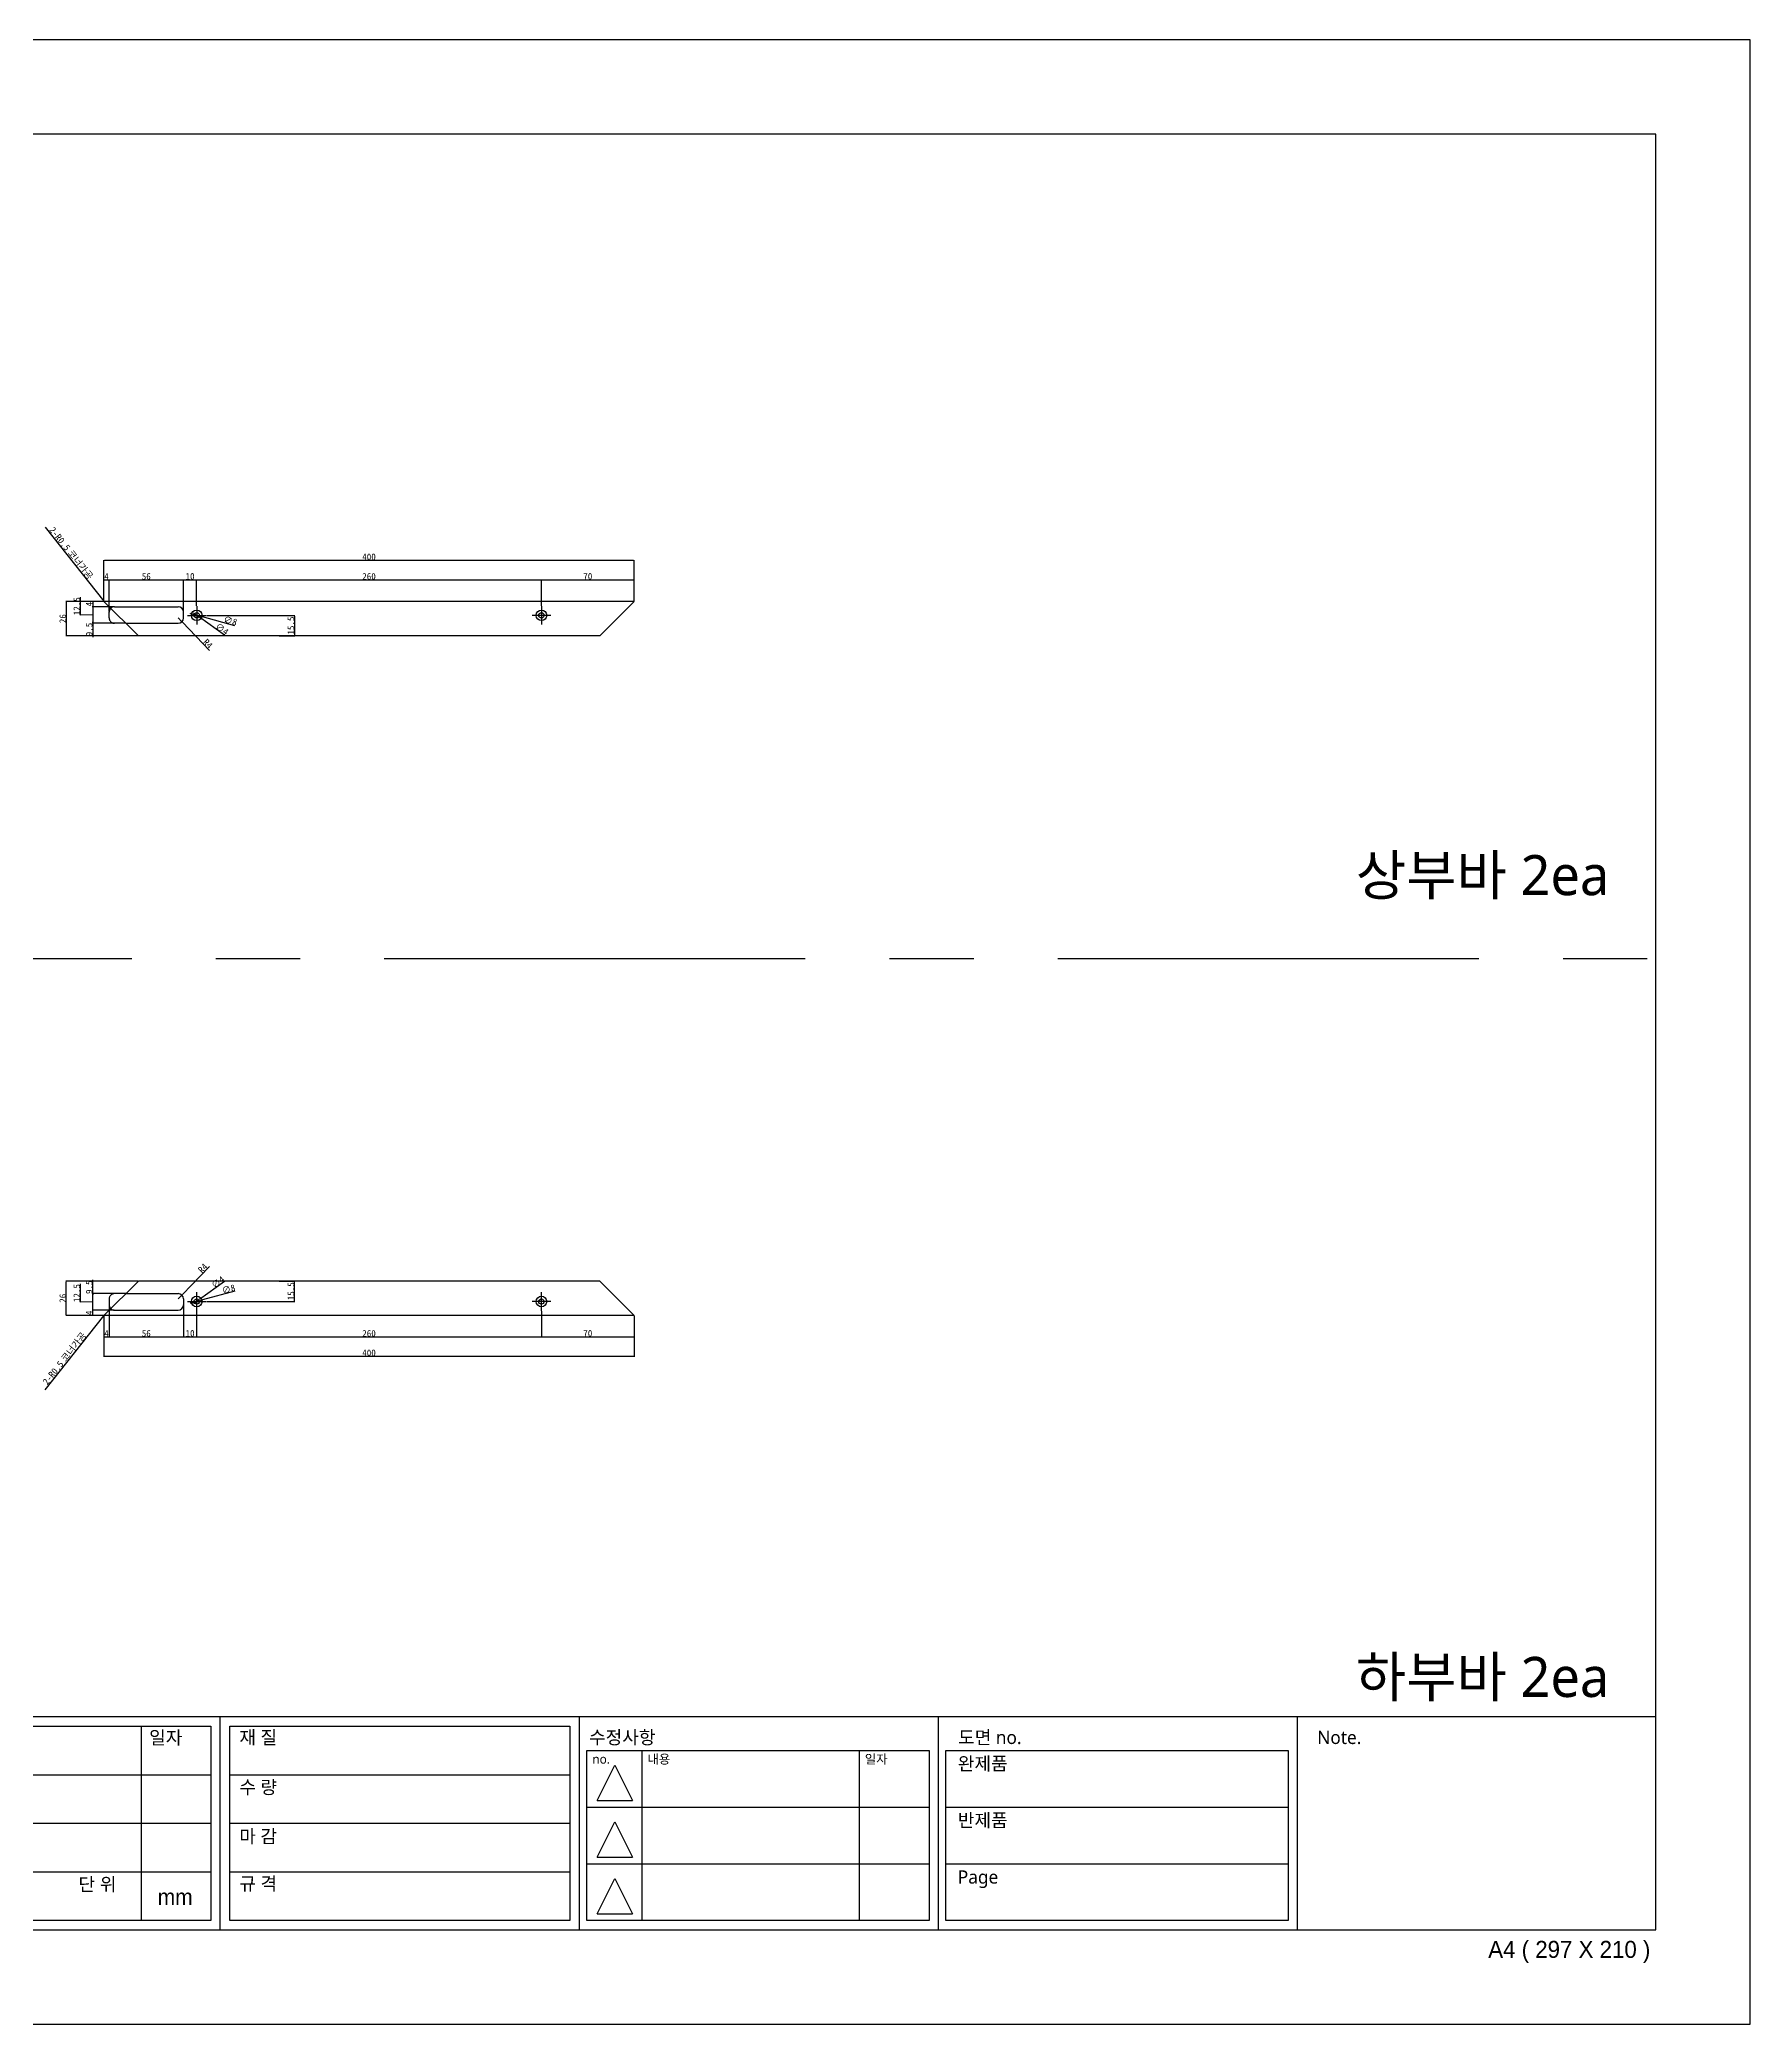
# Model space of a CAD drawing. Header units: millimetres. Extents: x -44117 to 256353, y -2095463 to 65325.
# Drawn here: x -15692 to -14402, y 52396 to 53893 of the extents above; entities that cross this region are included whole.
import ezdxf

# ---------------------------------------------------------------- set-up
doc = ezdxf.new("R2010")
doc.units = ezdxf.units.MM
doc.header["$LTSCALE"] = 10
doc.linetypes.add('CENTER', pattern=[50.8, 31.75, -6.35, 6.35, -6.35])
doc.linetypes.add('HIDDEN', pattern=[9.525, 6.35, -3.175])
doc.layers.add('cen', color=1, linetype='CENTER')
doc.layers.add('hid', color=8, linetype='HIDDEN')
doc.styles.add('고딕', font='')
doc.styles.get('고딕').set_extended_font_data('HYgtrE')
doc.dimstyles.new('hi01 a4 - 1scale', dxfattribs={"dimtxt": 5, "dimasz": 0.5, "dimexe": 0.3, "dimexo": 0.3, "dimgap": 0.2, "dimtad": 1, "dimdec": 1, "dimdsep": 46, "dimtxsty": 'Standard', "dimcen": 1, "dimclrd": 251, "dimclre": 251, "dimclrt": 3, "dimadec": 1, "dimazin": 2, "dimtfac": 1, "dimtdec": 1, "dimtix": 1, "dimtmove": 1, "dimatfit": 3, "dimfxl": 0, "dimarcsym": 0})

# ---------------------------------------------------------------- blocks, each defined once
blk = doc.blocks.new('*D954')
at = {"color": 251, "lineweight": -2, "transparency": 16777216}
for p, q in [((-15643.7, 53469.9), (-15643.7, 53486.1)), ((-15643.2, 53485.8), (-15640.2, 53485.8)), ((-15639.7, 53461.9), (-15639.7, 53486.1))]:
    blk.add_line(p, q, dxfattribs=at)
at = {"color": 251, "transparency": 16777216}
for points in [[(-15643.2, 53485.9), (-15643.2, 53485.7), (-15643.7, 53485.8)], [(-15640.2, 53485.9), (-15640.2, 53485.7), (-15639.7, 53485.8)]]:
    blk.add_solid(points, dxfattribs=at)
at = {"layer": 'Defpoints', "color": 0, "transparency": 16777216}
for p in [(-15639.7, 53485.8), (-15643.7, 53469.6), (-15639.7, 53461.6)]:
    blk.add_point(p, dxfattribs=at)
at = {"color": 3, "transparency": 16777216, "insert": (-15641.7, 53488.5), "char_height": 5, "attachment_point": 5}
blk.add_mtext('4', dxfattribs=at)
blk = doc.blocks.new('*D955')
at = {"color": 251, "lineweight": -2, "transparency": 16777216}
for p, q in [((-15639.7, 53469.9), (-15639.7, 53486.1)), ((-15639.2, 53485.8), (-15584.2, 53485.8)), ((-15583.7, 53461.9), (-15583.7, 53486.1))]:
    blk.add_line(p, q, dxfattribs=at)
at = {"color": 251, "transparency": 16777216}
for points in [[(-15639.2, 53485.9), (-15639.2, 53485.7), (-15639.7, 53485.8)], [(-15584.2, 53485.9), (-15584.2, 53485.7), (-15583.7, 53485.8)]]:
    blk.add_solid(points, dxfattribs=at)
at = {"layer": 'Defpoints', "color": 0, "transparency": 16777216}
for p in [(-15583.7, 53485.8), (-15639.7, 53469.6), (-15583.7, 53461.6)]:
    blk.add_point(p, dxfattribs=at)
at = {"color": 3, "transparency": 16777216, "insert": (-15611.7, 53488.5), "char_height": 5, "attachment_point": 5}
blk.add_mtext('56', dxfattribs=at)
blk = doc.blocks.new('*D976')
at = {"color": 251, "lineweight": -2, "transparency": 16777216}
for p, q in [((-15583.7, 53469.9), (-15583.7, 53486.1)), ((-15583.2, 53485.8), (-15574.2, 53485.8)), ((-15573.7, 53466.4), (-15573.7, 53486.1))]:
    blk.add_line(p, q, dxfattribs=at)
at = {"color": 251, "transparency": 16777216}
for points in [[(-15583.2, 53485.9), (-15583.2, 53485.7), (-15583.7, 53485.8)], [(-15574.2, 53485.9), (-15574.2, 53485.7), (-15573.7, 53485.8)]]:
    blk.add_solid(points, dxfattribs=at)
at = {"layer": 'Defpoints', "color": 0, "transparency": 16777216}
for p in [(-15573.7, 53485.8), (-15583.7, 53469.6), (-15573.7, 53466.1)]:
    blk.add_point(p, dxfattribs=at)
at = {"color": 3, "transparency": 16777216, "insert": (-15578.7, 53488.5), "char_height": 5, "attachment_point": 5}
blk.add_mtext('10', dxfattribs=at)
blk = doc.blocks.new('*D977')
at = {"color": 251, "lineweight": -2, "transparency": 16777216}
for p, q in [((-15573.7, 53466.4), (-15573.7, 53486.1)), ((-15573.2, 53485.8), (-15314.2, 53485.8)), ((-15313.7, 53466.4), (-15313.7, 53486.1))]:
    blk.add_line(p, q, dxfattribs=at)
at = {"color": 251, "transparency": 16777216}
for points in [[(-15573.2, 53485.9), (-15573.2, 53485.7), (-15573.7, 53485.8)], [(-15314.2, 53485.9), (-15314.2, 53485.7), (-15313.7, 53485.8)]]:
    blk.add_solid(points, dxfattribs=at)
at = {"layer": 'Defpoints', "color": 0, "transparency": 16777216}
for p in [(-15313.7, 53485.8), (-15573.7, 53466.1), (-15313.7, 53466.1)]:
    blk.add_point(p, dxfattribs=at)
at = {"color": 3, "transparency": 16777216, "insert": (-15443.7, 53488.5), "char_height": 5, "attachment_point": 5}
blk.add_mtext('260', dxfattribs=at)
blk = doc.blocks.new('*D978')
at = {"color": 251, "lineweight": -2, "transparency": 16777216}
for p, q in [((-15643.7, 53469.9), (-15643.7, 53500.8)), ((-15244.2, 53500.5), (-15643.2, 53500.5)), ((-15243.7, 53469.9), (-15243.7, 53500.8))]:
    blk.add_line(p, q, dxfattribs=at)
at = {"color": 251, "transparency": 16777216}
for points in [[(-15643.2, 53500.6), (-15643.2, 53500.4), (-15643.7, 53500.5)], [(-15244.2, 53500.6), (-15244.2, 53500.4), (-15243.7, 53500.5)]]:
    blk.add_solid(points, dxfattribs=at)
at = {"layer": 'Defpoints', "color": 0, "transparency": 16777216}
for p in [(-15643.7, 53500.5), (-15643.7, 53469.6), (-15243.7, 53469.6)]:
    blk.add_point(p, dxfattribs=at)
at = {"color": 3, "transparency": 16777216, "insert": (-15443.7, 53503.2), "char_height": 5, "attachment_point": 5}
blk.add_mtext('400', dxfattribs=at)
blk = doc.blocks.new('*D979')
at = {"color": 251, "lineweight": -2, "transparency": 16777216}
for p, q in [((-15313.7, 53469.9), (-15313.7, 53486.1)), ((-15313.2, 53485.8), (-15244.2, 53485.8)), ((-15243.7, 53469.9), (-15243.7, 53486.1))]:
    blk.add_line(p, q, dxfattribs=at)
at = {"color": 251, "transparency": 16777216}
for points in [[(-15313.2, 53485.9), (-15313.2, 53485.7), (-15313.7, 53485.8)], [(-15244.2, 53485.9), (-15244.2, 53485.7), (-15243.7, 53485.8)]]:
    blk.add_solid(points, dxfattribs=at)
at = {"layer": 'Defpoints', "color": 0, "transparency": 16777216}
for p in [(-15243.7, 53485.8), (-15313.7, 53469.6), (-15243.7, 53469.6)]:
    blk.add_point(p, dxfattribs=at)
at = {"color": 3, "transparency": 16777216, "insert": (-15278.7, 53488.5), "char_height": 5, "attachment_point": 5}
blk.add_mtext('70', dxfattribs=at)
blk = doc.blocks.new('*D982')
at = {"color": 251, "lineweight": -2, "transparency": 16777216}
for p, q in [((-15644, 53469.6), (-15652.4, 53469.6)), ((-15652.1, 53469.1), (-15652.1, 53466.1)), ((-15636, 53465.6), (-15652.4, 53465.6))]:
    blk.add_line(p, q, dxfattribs=at)
at = {"color": 251, "transparency": 16777216}
for points in [[(-15652.1, 53469.1), (-15652, 53469.1), (-15652.1, 53469.6)], [(-15652.1, 53466.1), (-15652, 53466.1), (-15652.1, 53465.6)]]:
    blk.add_solid(points, dxfattribs=at)
at = {"layer": 'Defpoints', "color": 0, "transparency": 16777216}
for p in [(-15643.7, 53469.6), (-15652.1, 53465.6), (-15635.7, 53465.6)]:
    blk.add_point(p, dxfattribs=at)
at = {"color": 3, "transparency": 16777216, "insert": (-15654.8, 53467.6), "char_height": 5, "attachment_point": 5, "rotation": 90}
blk.add_mtext('4', dxfattribs=at)
blk = doc.blocks.new('*D983')
at = {"color": 251, "lineweight": -2, "transparency": 16777216}
for p, q in [((-15661.4, 53459.2), (-15661.4, 53472.9)), ((-15652.1, 53459.4), (-15661.4, 53459.2)), ((-15636, 53465.6), (-15652.4, 53465.6)), ((-15627.5, 53453.1), (-15652.4, 53453.1)), ((-15652.1, 53465.1), (-15652.1, 53453.6))]:
    blk.add_line(p, q, dxfattribs=at)
at = {"color": 251, "transparency": 16777216}
for points in [[(-15652.1, 53465.1), (-15652, 53465.1), (-15652.1, 53465.6)], [(-15652.1, 53453.6), (-15652, 53453.6), (-15652.1, 53453.1)]]:
    blk.add_solid(points, dxfattribs=at)
at = {"layer": 'Defpoints', "color": 0, "transparency": 16777216}
for p in [(-15652.1, 53453.1), (-15635.7, 53465.6), (-15627.2, 53453.1)]:
    blk.add_point(p, dxfattribs=at)
at = {"color": 3, "transparency": 16777216, "insert": (-15664.1, 53466), "char_height": 5, "attachment_point": 5, "rotation": 90}
blk.add_mtext('12.5', dxfattribs=at)
blk = doc.blocks.new('*D984')
at = {"color": 251, "lineweight": -2, "transparency": 16777216}
for p, q in [((-15627.5, 53453.1), (-15652.4, 53453.1)), ((-15652.1, 53453.6), (-15652.1, 53454.1)), ((-15652.1, 53453.1), (-15652.1, 53443.6)), ((-15618, 53443.6), (-15652.4, 53443.6)), ((-15652.1, 53443.1), (-15652.1, 53442.6))]:
    blk.add_line(p, q, dxfattribs=at)
at = {"color": 251, "transparency": 16777216}
for points in [[(-15652.1, 53453.6), (-15652, 53453.6), (-15652.1, 53453.1)], [(-15652.1, 53443.1), (-15652, 53443.1), (-15652.1, 53443.6)]]:
    blk.add_solid(points, dxfattribs=at)
at = {"layer": 'Defpoints', "color": 0, "transparency": 16777216}
for p in [(-15627.2, 53453.1), (-15652.1, 53443.6), (-15617.7, 53443.6)]:
    blk.add_point(p, dxfattribs=at)
at = {"color": 3, "transparency": 16777216, "insert": (-15654.8, 53448.4), "char_height": 5, "attachment_point": 5, "rotation": 90}
blk.add_mtext('9.5', dxfattribs=at)
blk = doc.blocks.new('*D985')
at = {"color": 251, "lineweight": -2, "transparency": 16777216}
for p, q in [((-15644, 53469.6), (-15672.3, 53469.6)), ((-15672, 53469.1), (-15672, 53444.1)), ((-15618, 53443.6), (-15672.3, 53443.6))]:
    blk.add_line(p, q, dxfattribs=at)
at = {"color": 251, "transparency": 16777216}
for points in [[(-15672.1, 53469.1), (-15672, 53469.1), (-15672, 53469.6)], [(-15672.1, 53444.1), (-15672, 53444.1), (-15672, 53443.6)]]:
    blk.add_solid(points, dxfattribs=at)
at = {"layer": 'Defpoints', "color": 0, "transparency": 16777216}
for p in [(-15643.7, 53469.6), (-15672, 53443.6), (-15617.7, 53443.6)]:
    blk.add_point(p, dxfattribs=at)
at = {"color": 3, "transparency": 16777216, "insert": (-15674.7, 53456.6), "char_height": 5, "attachment_point": 5, "rotation": 90}
blk.add_mtext('26', dxfattribs=at)
blk = doc.blocks.new('*D986')
at = {"color": 251, "lineweight": -2, "transparency": 16777216}
for p, q in [((-15587.7, 53457.1), (-15584.9, 53454.2)), ((-15564.1, 53432.7), (-15584.5, 53453.9))]:
    blk.add_line(p, q, dxfattribs=at)
at = {"color": 251, "transparency": 16777216}
blk.add_solid([(-15584.5, 53453.9), (-15584.6, 53453.8), (-15584.9, 53454.2)], dxfattribs=at)
at = {"layer": 'Defpoints', "color": 0, "transparency": 16777216}
for p in [(-15587.7, 53457.1), (-15584.9, 53454.2)]:
    blk.add_point(p, dxfattribs=at)
at = {"color": 3, "transparency": 16777216, "insert": (-15565.2, 53437.7), "char_height": 5, "attachment_point": 5, "rotation": 313.9845}
blk.add_mtext('R4', dxfattribs=at)
blk = doc.blocks.new('*D987')
at = {"color": 251, "lineweight": -2, "transparency": 16777216}
for p, q in [((-15578, 53460.3), (-15578.5, 53460.4)), ((-15577.5, 53460.2), (-15569.8, 53458.1)), ((-15544.8, 53451.2), (-15569.3, 53457.9))]:
    blk.add_line(p, q, dxfattribs=at)
at = {"color": 251, "transparency": 16777216}
for points in [[(-15578, 53460.4), (-15578, 53460.2), (-15577.5, 53460.2)], [(-15569.3, 53458), (-15569.4, 53457.8), (-15569.8, 53458.1)]]:
    blk.add_solid(points, dxfattribs=at)
at = {"layer": 'Defpoints', "color": 0, "transparency": 16777216}
for p in [(-15577.5, 53460.2), (-15569.8, 53458.1)]:
    blk.add_point(p, dxfattribs=at)
at = {"color": 3, "transparency": 16777216, "insert": (-15548.3, 53455), "char_height": 5, "attachment_point": 5, "rotation": 344.7203}
blk.add_mtext('∅8', dxfattribs=at)
blk = doc.blocks.new('*D988')
at = {"color": 251, "lineweight": -2, "transparency": 16777216}
for p, q in [((-15575.7, 53460.6), (-15576.1, 53460.8)), ((-15575.3, 53460.3), (-15572, 53457.9)), ((-15552.6, 53444.1), (-15571.6, 53457.7))]:
    blk.add_line(p, q, dxfattribs=at)
at = {"color": 251, "transparency": 16777216}
for points in [[(-15575.7, 53460.6), (-15575.8, 53460.5), (-15575.3, 53460.3)], [(-15571.6, 53457.7), (-15571.7, 53457.6), (-15572, 53457.9)]]:
    blk.add_solid(points, dxfattribs=at)
at = {"layer": 'Defpoints', "color": 0, "transparency": 16777216}
for p in [(-15575.3, 53460.3), (-15572, 53457.9)]:
    blk.add_point(p, dxfattribs=at)
at = {"color": 3, "transparency": 16777216, "insert": (-15554.6, 53448.8), "char_height": 5, "attachment_point": 5, "rotation": 324.5302}
blk.add_mtext('∅4', dxfattribs=at)
blk = doc.blocks.new('*D989')
at = {"color": 251, "lineweight": -2, "transparency": 16777216}
for p, q in [((-15566.4, 53459.1), (-15499.6, 53459.1)), ((-15499.9, 53458.6), (-15499.9, 53444.1)), ((-15511.5, 53443.6), (-15499.6, 53443.6))]:
    blk.add_line(p, q, dxfattribs=at)
at = {"color": 251, "transparency": 16777216}
for points in [[(-15500, 53458.6), (-15499.8, 53458.6), (-15499.9, 53459.1)], [(-15500, 53444.1), (-15499.8, 53444.1), (-15499.9, 53443.6)]]:
    blk.add_solid(points, dxfattribs=at)
at = {"layer": 'Defpoints', "color": 0, "transparency": 16777216}
for p in [(-15566.7, 53459.1), (-15511.8, 53443.6), (-15499.9, 53443.6)]:
    blk.add_point(p, dxfattribs=at)
at = {"color": 3, "transparency": 16777216, "insert": (-15502.6, 53451.4), "char_height": 5, "attachment_point": 5, "rotation": 90}
blk.add_mtext('15.5', dxfattribs=at)
blk = doc.blocks.new('*D956')
at = {"color": 251, "lineweight": -2, "transparency": 16777216}
for p, q in [((-15688, 53525.6), (-15643.8, 53469.9)), ((-15643.2, 53469.1), (-15643.5, 53469.5))]:
    blk.add_line(p, q, dxfattribs=at)
at = {"color": 251, "transparency": 16777216}
blk.add_solid([(-15643.7, 53469.9), (-15643.9, 53469.8), (-15643.5, 53469.5)], dxfattribs=at)
at = {"layer": 'Defpoints', "color": 0, "transparency": 16777216}
for p in [(-15643.5, 53469.5), (-15643.2, 53469.1)]:
    blk.add_point(p, dxfattribs=at)
at = {"color": 3, "transparency": 16777216, "insert": (-15668.5, 53505.9), "char_height": 5, "attachment_point": 5, "rotation": 308.4076}
blk.add_mtext('2-R0.5{\\f굴림|b0|i0|c129|p50; 코너가공}', dxfattribs=at)
blk = doc.blocks.new('A$C2EC13F1B')
at = {"color": 7}
for p, q in [((-3.67, -0.83), (-1.17, 4.17)), ((-1.17, 4.17), (1.33, -0.83))]:
    blk.add_line(p, q, dxfattribs=at)
blk.add_lwpolyline([(-3.67, -0.83), (1.33, -0.83)], dxfattribs=at)
blk = doc.blocks.new('a4 1scale')
at = {"color": 8}
for p, q in [((-15144.83, -4477.05), (-14867.83, -4477.05)), ((-15019.68, -4499.62), (-15019.68, -4477.06)), ((-14981.69, -4499.62), (-14981.69, -4477.06)), ((-14943.7, -4499.62), (-14943.7, -4477.06)), ((-14905.71, -4499.62), (-14905.71, -4477.06)), ((-15028.06, -4478.06), (-15028.06, -4498.62)), ((-14980.9, -4480.63), (-14944.7, -4480.63)), ((-14975.07, -4480.63), (-14975.07, -4498.62)), ((-14952.08, -4480.63), (-14952.08, -4498.62)), ((-14942.91, -4480.63), (-14906.71, -4480.63)), ((-15056.67, -4483.2), (-15020.68, -4483.2)), ((-15018.68, -4483.2), (-14982.69, -4483.2)), ((-14980.9, -4486.63), (-14944.7, -4486.63)), ((-14942.91, -4486.63), (-14906.71, -4486.63)), ((-15056.67, -4488.34), (-15020.68, -4488.34)), ((-15018.68, -4488.34), (-14982.69, -4488.34)), ((-15056.67, -4493.48), (-15020.68, -4493.48)), ((-15018.68, -4493.48), (-14982.69, -4493.48)), ((-14980.9, -4492.63), (-14944.7, -4492.63)), ((-14942.91, -4492.63), (-14906.71, -4492.63))]:
    blk.add_line(p, q, dxfattribs=at)
for points in [[(-15154.83, -4509.61), (-14857.83, -4509.61), (-14857.83, -4299.61), (-15154.83, -4299.61)], [(-15144.83, -4499.61), (-14867.83, -4499.61), (-14867.83, -4309.61), (-15144.83, -4309.61)]]:
    blk.add_lwpolyline(points, close=True)
for points in [[(-15056.67, -4478.06), (-15020.68, -4478.06), (-15020.68, -4498.62), (-15056.67, -4498.62)], [(-15018.68, -4478.06), (-14982.69, -4478.06), (-14982.69, -4498.62), (-15018.68, -4498.62)]]:
    blk.add_lwpolyline(points, close=True, dxfattribs=at)
for points in [[(-14944.7, -4480.63), (-14944.7, -4498.62), (-14980.9, -4498.62), (-14980.9, -4480.63)], [(-14906.71, -4480.63), (-14906.71, -4498.62), (-14942.91, -4498.62), (-14942.91, -4480.63)]]:
    blk.add_lwpolyline(points, dxfattribs=at)
at = {"color": 8, "xscale": 0.7469071166727064, "yscale": 0.7469071166727064, "zscale": 0.7469071166727064}
for p in [(-14977.06, -4485.3), (-14977.06, -4491.3), (-14977.06, -4497.29)]:
    blk.add_blockref('A$C2EC13F1B', p, dxfattribs=at)
at = {"color": 8, "style": '고딕'}
for s, insert, char_height, width, attachment_point in [('{\\fGulim|b0|i0|c129|p50;일자}', (-15027.2, -4478.57), 1.4, 24.7824, 1), ('{\\fMalgun Gothic|b0|i0|c129|p50;재 질}', (-15017.66, -4478.55), 1.4003, 21.6513, 1), ('{\\fMalgun Gothic|b0|i0|c129|p50;수정사항}', (-14980.67, -4478.55), 1.4003, 21.6513, 1), ('{\\fMalgun Gothic|b0|i0|c129|p50;도면 no.}', (-14941.63, -4478.55), 1.4003, 21.6513, 1), ('{\\fMalgun Gothic|b0|i0|c129|p50;Note.}', (-14903.64, -4478.55), 1.4003, 21.6513, 1), ('{\\fMalgun Gothic|b0|i0|c129|p50;no.}', (-14980.32, -4481.07), 0.96, 25.9815, 1), ('{\\fMalgun Gothic|b0|i0|c129|p50;내용}', (-14974.49, -4481.07), 0.96, 25.9815, 1), ('{\\fMalgun Gothic|b0|i0|c129|p50;일자}', (-14951.5, -4481.07), 0.96, 25.9815, 1), ('{\\fGulim|b0|i0|c129|p50;완\\fMalgun Gothic|b0|i0|c129|p50;제품}', (-14941.66, -4481.32), 1.4003, 21.6513, 1), ('{\\fMalgun Gothic|b0|i0|c129|p50;수 량}', (-15017.66, -4483.82), 1.4003, 21.6513, 1), ('{\\fMalgun Gothic|b0|i0|c129|p50;반제품}', (-14941.66, -4487.32), 1.4003, 21.6513, 1), ('{\\fMalgun Gothic|b0|i0|c129|p50;마 감}', (-15017.66, -4489.02), 1.4003, 21.6513, 1), ('{\\fGulim|b0|i0|c129|p50;단 위}', (-15034.68, -4494.09), 1.4003, 21.6513, 1), ('{\\fMalgun Gothic|b0|i0|c129|p50;규 격 }', (-15017.66, -4494.02), 1.4003, 21.6513, 1), ('{\\fMalgun Gothic|b0|i0|c129|p50;Page}', (-14941.66, -4493.32), 1.4003, 21.6513, 1), ('mm', (-15024.45, -4496.13), 1.7, 15.2516, 5), ('{\\C8;A4 ( 297 X 210 )}', (-14868.4, -4500.78), 1.8004, 27.0059, 3)]:
    blk.add_mtext(s, dxfattribs=dict(at, insert=insert, char_height=char_height, width=width, attachment_point=attachment_point))
blk = doc.blocks.new('*D957')
at = {"color": 251, "lineweight": -2, "transparency": 16777216}
for p, q in [((-15643.7, 52930.6), (-15643.7, 52914.4)), ((-15639.7, 52938.6), (-15639.7, 52914.4)), ((-15643.2, 52914.7), (-15640.2, 52914.7))]:
    blk.add_line(p, q, dxfattribs=at)
at = {"color": 251, "transparency": 16777216}
for points in [[(-15643.2, 52914.8), (-15643.2, 52914.7), (-15643.7, 52914.7)], [(-15640.2, 52914.8), (-15640.2, 52914.7), (-15639.7, 52914.7)]]:
    blk.add_solid(points, dxfattribs=at)
at = {"layer": 'Defpoints', "color": 0, "transparency": 16777216}
for p in [(-15643.7, 52930.9), (-15639.7, 52938.9), (-15639.7, 52914.7)]:
    blk.add_point(p, dxfattribs=at)
at = {"color": 3, "transparency": 16777216, "insert": (-15641.7, 52917.4), "char_height": 5, "attachment_point": 5}
blk.add_mtext('4', dxfattribs=at)
blk = doc.blocks.new('*D958')
at = {"color": 251, "lineweight": -2, "transparency": 16777216}
for p, q in [((-15639.7, 52930.6), (-15639.7, 52914.4)), ((-15583.7, 52938.6), (-15583.7, 52914.4)), ((-15639.2, 52914.7), (-15584.2, 52914.7))]:
    blk.add_line(p, q, dxfattribs=at)
at = {"color": 251, "transparency": 16777216}
for points in [[(-15639.2, 52914.8), (-15639.2, 52914.7), (-15639.7, 52914.7)], [(-15584.2, 52914.8), (-15584.2, 52914.7), (-15583.7, 52914.7)]]:
    blk.add_solid(points, dxfattribs=at)
at = {"layer": 'Defpoints', "color": 0, "transparency": 16777216}
for p in [(-15639.7, 52930.9), (-15583.7, 52938.9), (-15583.7, 52914.7)]:
    blk.add_point(p, dxfattribs=at)
at = {"color": 3, "transparency": 16777216, "insert": (-15611.7, 52917.4), "char_height": 5, "attachment_point": 5}
blk.add_mtext('56', dxfattribs=at)
blk = doc.blocks.new('*D991')
at = {"color": 251, "lineweight": -2, "transparency": 16777216}
for p, q in [((-15583.7, 52930.6), (-15583.7, 52914.4)), ((-15573.7, 52934.1), (-15573.7, 52914.4)), ((-15583.2, 52914.7), (-15574.2, 52914.7))]:
    blk.add_line(p, q, dxfattribs=at)
at = {"color": 251, "transparency": 16777216}
for points in [[(-15583.2, 52914.8), (-15583.2, 52914.7), (-15583.7, 52914.7)], [(-15574.2, 52914.8), (-15574.2, 52914.7), (-15573.7, 52914.7)]]:
    blk.add_solid(points, dxfattribs=at)
at = {"layer": 'Defpoints', "color": 0, "transparency": 16777216}
for p in [(-15583.7, 52930.9), (-15573.7, 52934.4), (-15573.7, 52914.7)]:
    blk.add_point(p, dxfattribs=at)
at = {"color": 3, "transparency": 16777216, "insert": (-15578.7, 52917.4), "char_height": 5, "attachment_point": 5}
blk.add_mtext('10', dxfattribs=at)
blk = doc.blocks.new('*D992')
at = {"color": 251, "lineweight": -2, "transparency": 16777216}
for p, q in [((-15573.7, 52934.1), (-15573.7, 52914.4)), ((-15313.7, 52934.1), (-15313.7, 52914.4)), ((-15573.2, 52914.7), (-15314.2, 52914.7))]:
    blk.add_line(p, q, dxfattribs=at)
at = {"color": 251, "transparency": 16777216}
for points in [[(-15573.2, 52914.8), (-15573.2, 52914.7), (-15573.7, 52914.7)], [(-15314.2, 52914.8), (-15314.2, 52914.7), (-15313.7, 52914.7)]]:
    blk.add_solid(points, dxfattribs=at)
at = {"layer": 'Defpoints', "color": 0, "transparency": 16777216}
for p in [(-15573.7, 52934.4), (-15313.7, 52934.4), (-15313.7, 52914.7)]:
    blk.add_point(p, dxfattribs=at)
at = {"color": 3, "transparency": 16777216, "insert": (-15443.7, 52917.4), "char_height": 5, "attachment_point": 5}
blk.add_mtext('260', dxfattribs=at)
blk = doc.blocks.new('*D993')
at = {"color": 251, "lineweight": -2, "transparency": 16777216}
for p, q in [((-15643.7, 52930.6), (-15643.7, 52899.7)), ((-15243.7, 52930.6), (-15243.7, 52899.7)), ((-15244.2, 52900), (-15643.2, 52900))]:
    blk.add_line(p, q, dxfattribs=at)
at = {"color": 251, "transparency": 16777216}
for points in [[(-15643.2, 52900.1), (-15643.2, 52899.9), (-15643.7, 52900)], [(-15244.2, 52900.1), (-15244.2, 52899.9), (-15243.7, 52900)]]:
    blk.add_solid(points, dxfattribs=at)
at = {"layer": 'Defpoints', "color": 0, "transparency": 16777216}
for p in [(-15643.7, 52930.9), (-15243.7, 52930.9), (-15643.7, 52900)]:
    blk.add_point(p, dxfattribs=at)
at = {"color": 3, "transparency": 16777216, "insert": (-15443.7, 52902.7), "char_height": 5, "attachment_point": 5}
blk.add_mtext('400', dxfattribs=at)
blk = doc.blocks.new('*D994')
at = {"color": 251, "lineweight": -2, "transparency": 16777216}
for p, q in [((-15313.7, 52930.6), (-15313.7, 52914.4)), ((-15243.7, 52930.6), (-15243.7, 52914.4)), ((-15313.2, 52914.7), (-15244.2, 52914.7))]:
    blk.add_line(p, q, dxfattribs=at)
at = {"color": 251, "transparency": 16777216}
for points in [[(-15313.2, 52914.8), (-15313.2, 52914.7), (-15313.7, 52914.7)], [(-15244.2, 52914.8), (-15244.2, 52914.7), (-15243.7, 52914.7)]]:
    blk.add_solid(points, dxfattribs=at)
at = {"layer": 'Defpoints', "color": 0, "transparency": 16777216}
for p in [(-15313.7, 52930.9), (-15243.7, 52930.9), (-15243.7, 52914.7)]:
    blk.add_point(p, dxfattribs=at)
at = {"color": 3, "transparency": 16777216, "insert": (-15278.7, 52917.4), "char_height": 5, "attachment_point": 5}
blk.add_mtext('70', dxfattribs=at)
blk = doc.blocks.new('*D997')
at = {"color": 251, "lineweight": -2, "transparency": 16777216}
for p, q in [((-15636, 52934.9), (-15652.4, 52934.9)), ((-15644, 52930.9), (-15652.4, 52930.9)), ((-15652.1, 52931.4), (-15652.1, 52934.4))]:
    blk.add_line(p, q, dxfattribs=at)
at = {"color": 251, "transparency": 16777216}
for points in [[(-15652.1, 52934.4), (-15652, 52934.4), (-15652.1, 52934.9)], [(-15652.1, 52931.4), (-15652, 52931.4), (-15652.1, 52930.9)]]:
    blk.add_solid(points, dxfattribs=at)
at = {"layer": 'Defpoints', "color": 0, "transparency": 16777216}
for p in [(-15652.1, 52934.9), (-15643.7, 52930.9), (-15635.7, 52934.9)]:
    blk.add_point(p, dxfattribs=at)
at = {"color": 3, "transparency": 16777216, "insert": (-15654.8, 52932.9), "char_height": 5, "attachment_point": 5, "rotation": 90}
blk.add_mtext('4', dxfattribs=at)
blk = doc.blocks.new('*D998')
at = {"color": 251, "lineweight": -2, "transparency": 16777216}
for p, q in [((-15661.4, 52941), (-15661.4, 52954.7)), ((-15627.5, 52947.4), (-15652.4, 52947.4)), ((-15652.1, 52935.4), (-15652.1, 52946.9)), ((-15652.1, 52941.2), (-15661.4, 52941)), ((-15636, 52934.9), (-15652.4, 52934.9))]:
    blk.add_line(p, q, dxfattribs=at)
at = {"color": 251, "transparency": 16777216}
for points in [[(-15652.1, 52946.9), (-15652, 52946.9), (-15652.1, 52947.4)], [(-15652.1, 52935.4), (-15652, 52935.4), (-15652.1, 52934.9)]]:
    blk.add_solid(points, dxfattribs=at)
at = {"layer": 'Defpoints', "color": 0, "transparency": 16777216}
for p in [(-15652.1, 52947.4), (-15627.2, 52947.4), (-15635.7, 52934.9)]:
    blk.add_point(p, dxfattribs=at)
at = {"color": 3, "transparency": 16777216, "insert": (-15664.1, 52947.8), "char_height": 5, "attachment_point": 5, "rotation": 90}
blk.add_mtext('12.5', dxfattribs=at)
blk = doc.blocks.new('*D999')
at = {"color": 251, "lineweight": -2, "transparency": 16777216}
for p, q in [((-15652.1, 52957.4), (-15652.1, 52957.9)), ((-15618, 52956.9), (-15652.4, 52956.9)), ((-15627.5, 52947.4), (-15652.4, 52947.4)), ((-15652.1, 52947.4), (-15652.1, 52956.9)), ((-15652.1, 52946.9), (-15652.1, 52946.4))]:
    blk.add_line(p, q, dxfattribs=at)
at = {"color": 251, "transparency": 16777216}
for points in [[(-15652.1, 52957.4), (-15652, 52957.4), (-15652.1, 52956.9)], [(-15652.1, 52946.9), (-15652, 52946.9), (-15652.1, 52947.4)]]:
    blk.add_solid(points, dxfattribs=at)
at = {"layer": 'Defpoints', "color": 0, "transparency": 16777216}
for p in [(-15652.1, 52956.9), (-15627.2, 52947.4), (-15617.7, 52956.9)]:
    blk.add_point(p, dxfattribs=at)
at = {"color": 3, "transparency": 16777216, "insert": (-15654.8, 52952.2), "char_height": 5, "attachment_point": 5, "rotation": 90}
blk.add_mtext('9.5', dxfattribs=at)
blk = doc.blocks.new('*D1000')
at = {"color": 251, "lineweight": -2, "transparency": 16777216}
for p, q in [((-15618, 52956.9), (-15672.3, 52956.9)), ((-15672, 52931.4), (-15672, 52956.4)), ((-15644, 52930.9), (-15672.3, 52930.9))]:
    blk.add_line(p, q, dxfattribs=at)
at = {"color": 251, "transparency": 16777216}
for points in [[(-15672.1, 52956.4), (-15672, 52956.4), (-15672, 52956.9)], [(-15672.1, 52931.4), (-15672, 52931.4), (-15672, 52930.9)]]:
    blk.add_solid(points, dxfattribs=at)
at = {"layer": 'Defpoints', "color": 0, "transparency": 16777216}
for p in [(-15672, 52956.9), (-15617.7, 52956.9), (-15643.7, 52930.9)]:
    blk.add_point(p, dxfattribs=at)
at = {"color": 3, "transparency": 16777216, "insert": (-15674.7, 52943.9), "char_height": 5, "attachment_point": 5, "rotation": 90}
blk.add_mtext('26', dxfattribs=at)
blk = doc.blocks.new('*D1001')
at = {"color": 251, "lineweight": -2, "transparency": 16777216}
for p, q in [((-15564.1, 52967.9), (-15584.5, 52946.7)), ((-15587.7, 52943.4), (-15584.9, 52946.3))]:
    blk.add_line(p, q, dxfattribs=at)
at = {"color": 251, "transparency": 16777216}
blk.add_solid([(-15584.6, 52946.7), (-15584.5, 52946.6), (-15584.9, 52946.3)], dxfattribs=at)
at = {"layer": 'Defpoints', "color": 0, "transparency": 16777216}
for p in [(-15587.7, 52943.4), (-15584.9, 52946.3)]:
    blk.add_point(p, dxfattribs=at)
at = {"color": 3, "transparency": 16777216, "insert": (-15569.1, 52966.6), "char_height": 5, "attachment_point": 5, "rotation": 46.0155}
blk.add_mtext('R4', dxfattribs=at)
blk = doc.blocks.new('*D1002')
at = {"color": 251, "lineweight": -2, "transparency": 16777216}
for p, q in [((-15577.5, 52940.4), (-15569.8, 52942.5)), ((-15544.8, 52949.3), (-15569.3, 52942.6)), ((-15578, 52940.2), (-15578.5, 52940.1))]:
    blk.add_line(p, q, dxfattribs=at)
at = {"color": 251, "transparency": 16777216}
for points in [[(-15569.4, 52942.7), (-15569.3, 52942.5), (-15569.8, 52942.5)], [(-15578, 52940.3), (-15578, 52940.1), (-15577.5, 52940.4)]]:
    blk.add_solid(points, dxfattribs=at)
at = {"layer": 'Defpoints', "color": 0, "transparency": 16777216}
for p in [(-15569.8, 52942.5), (-15577.5, 52940.4)]:
    blk.add_point(p, dxfattribs=at)
at = {"color": 3, "transparency": 16777216, "insert": (-15549.7, 52950.8), "char_height": 5, "attachment_point": 5, "rotation": 15.2797}
blk.add_mtext('∅8', dxfattribs=at)
blk = doc.blocks.new('*D1003')
at = {"color": 251, "lineweight": -2, "transparency": 16777216}
for p, q in [((-15575.3, 52940.3), (-15572, 52942.6)), ((-15552.6, 52956.5), (-15571.6, 52942.9)), ((-15575.7, 52940), (-15576.1, 52939.7))]:
    blk.add_line(p, q, dxfattribs=at)
at = {"color": 251, "transparency": 16777216}
for points in [[(-15571.7, 52942.9), (-15571.6, 52942.8), (-15572, 52942.6)], [(-15575.8, 52940), (-15575.7, 52939.9), (-15575.3, 52940.3)]]:
    blk.add_solid(points, dxfattribs=at)
at = {"layer": 'Defpoints', "color": 0, "transparency": 16777216}
for p in [(-15572, 52942.6), (-15575.3, 52940.3)]:
    blk.add_point(p, dxfattribs=at)
at = {"color": 3, "transparency": 16777216, "insert": (-15557.7, 52956.1), "char_height": 5, "attachment_point": 5, "rotation": 35.4698}
blk.add_mtext('∅4', dxfattribs=at)
blk = doc.blocks.new('*D1004')
at = {"color": 251, "lineweight": -2, "transparency": 16777216}
for p, q in [((-15511.5, 52956.9), (-15499.6, 52956.9)), ((-15499.9, 52941.9), (-15499.9, 52956.4)), ((-15566.4, 52941.4), (-15499.6, 52941.4))]:
    blk.add_line(p, q, dxfattribs=at)
at = {"color": 251, "transparency": 16777216}
for points in [[(-15500, 52956.4), (-15499.8, 52956.4), (-15499.9, 52956.9)], [(-15500, 52941.9), (-15499.8, 52941.9), (-15499.9, 52941.4)]]:
    blk.add_solid(points, dxfattribs=at)
at = {"layer": 'Defpoints', "color": 0, "transparency": 16777216}
for p in [(-15511.8, 52956.9), (-15499.9, 52956.9), (-15566.7, 52941.4)]:
    blk.add_point(p, dxfattribs=at)
at = {"color": 3, "transparency": 16777216, "insert": (-15502.6, 52949.2), "char_height": 5, "attachment_point": 5, "rotation": 90}
blk.add_mtext('15.5', dxfattribs=at)
blk = doc.blocks.new('*D959')
at = {"color": 251, "lineweight": -2, "transparency": 16777216}
for p, q in [((-15688, 52874.9), (-15643.8, 52930.6)), ((-15643.2, 52931.4), (-15643.5, 52931))]:
    blk.add_line(p, q, dxfattribs=at)
blk.add_arc((-15643.2, 52931.4), 0.5, 214.3775, 265.9699, dxfattribs=at)
at = {"color": 251, "transparency": 16777216}
blk.add_solid([(-15643.9, 52930.7), (-15643.7, 52930.6), (-15643.5, 52931)], dxfattribs=at)
at = {"layer": 'Defpoints', "color": 0, "transparency": 16777216}
for p in [(-15643.5, 52931), (-15643.2, 52931.4)]:
    blk.add_point(p, dxfattribs=at)
at = {"color": 3, "transparency": 16777216, "insert": (-15673.2, 52898.3), "char_height": 5, "attachment_point": 5, "rotation": 51.5924}
blk.add_mtext('2-R0.5{\\f굴림|b0|i0|c129|p50; 코너가공}', dxfattribs=at)

msp = doc.modelspace()

# ---------------------------------------------------------------- linework, layer by layer
for p, q in [((-15243.67366, 53469.60434), (-15643.67366, 53469.60434)), ((-15643.67366, 53469.60434), (-15617.67619, 53443.60687)), ((-15243.67366, 53469.60434), (-15269.67112, 53443.60687)), ((-15635.67366, 53465.60434), (-15587.67366, 53465.60434)), ((-15627.17366, 53453.10434), (-15587.67366, 53453.10434)), ((-15583.67366, 53457.10434), (-15583.67366, 53461.60434)), ((-15269.67112, 53443.60687), (-15617.67619, 53443.60687)), ((-15643.67366, 52930.91305), (-15617.67619, 52956.91052)), ((-15627.17366, 52947.41305), (-15587.67366, 52947.41305)), ((-15269.67112, 52956.91052), (-15617.67619, 52956.91052)), ((-15583.67366, 52943.41305), (-15583.67366, 52938.91305)), ((-15243.67366, 52930.91305), (-15269.67112, 52956.91052)), ((-15243.67366, 52930.91305), (-15643.67366, 52930.91305)), ((-15635.67366, 52934.91305), (-15587.67366, 52934.91305))]:
    msp.add_line(p, q)
for centre, radius in [((-15573.67366, 53459.10434), 4), ((-15573.67366, 53459.10434), 2), ((-15313.67366, 53459.10434), 4), ((-15313.67366, 53459.10434), 2), ((-15573.67366, 52941.41305), 4), ((-15573.67366, 52941.41305), 2), ((-15313.67366, 52941.41305), 4), ((-15313.67366, 52941.41305), 2)]:
    msp.add_circle(centre, radius)
for centre, start, end in [((-15635.67366, 53461.60434), 90, 135), ((-15587.67366, 53461.60434), 0, 90), ((-15587.67366, 53457.10434), 270, 0), ((-15587.67366, 52943.41305), 0, 90), ((-15635.67366, 52938.91305), 225, 270), ((-15587.67366, 52938.91305), 270, 0)]:
    msp.add_arc(centre, 4, start, end)
at = {"layer": 'cen'}
for p, q in [((-15580.67366, 53459.10434), (-15566.67366, 53459.10434)), ((-15573.67366, 53466.10434), (-15573.67366, 53452.10434)), ((-15306.67366, 53459.10434), (-15320.67366, 53459.10434)), ((-15313.67366, 53466.10434), (-15313.67366, 53452.10434)), ((-16448.18605, 53200.2587), (-14473.26261, 53200.2587)), ((-15573.67366, 52934.41305), (-15573.67366, 52948.41305)), ((-15313.67366, 52934.41305), (-15313.67366, 52948.41305)), ((-15580.67366, 52941.41305), (-15566.67366, 52941.41305)), ((-15306.67366, 52941.41305), (-15320.67366, 52941.41305))]:
    msp.add_line(p, q, dxfattribs=at)
at = {"layer": 'hid'}
for p, q in [((-15639.67366, 53457.10434), (-15639.67366, 53461.60434)), ((-15627.17366, 53453.10434), (-15635.67366, 53453.10434)), ((-15639.67366, 52943.41305), (-15639.67366, 52938.91305)), ((-15627.17366, 52947.41305), (-15635.67366, 52947.41305))]:
    msp.add_line(p, q, dxfattribs=at)
for centre, start, end in [((-15635.67366, 53461.60434), 135, 180), ((-15635.67366, 53457.10434), 180, 270), ((-15635.67366, 52943.41305), 90, 180), ((-15635.67366, 52938.91305), 180, 225)]:
    msp.add_arc(centre, 4, start, end, dxfattribs=at)

# ---------------------------------------------------------------- block references
at = {"color": 1, "xscale": 7.1296875, "yscale": 7.1296875, "zscale": 7.1296875}
msp.add_blockref('a4 1scale', (91529.71856, 84548.2525), dxfattribs=at)

# ---------------------------------------------------------------- texts
at = {"color": 142, "char_height": 30.2674587, "width": 876.8281441, "attachment_point": 5, "style": '고딕'}
for s, insert in [('{\\fMalgun Gothic|b0|i0|c129|p50;상부바 2ea}', (-14603.87223, 53261.52131)), ('{\\fMalgun Gothic|b0|i0|c129|p50;하부바 2ea}', (-14603.87223, 52656.60824))]:
    msp.add_mtext(s, dxfattribs=dict(at, insert=insert))

# ---------------------------------------------------------------- dimensions: what is measured, and where the dimension line sits
for center, mpoint, picture, middle in [((-15643.17366, 53469.10434), (-15643.48428, 53469.49615), '*D956', (-15670.86149, 53504.0282)), ((-15643.17366, 52931.41305), (-15643.48428, 52931.02124), '*D959', (-15670.86149, 52896.48919))]:
    dim = msp.add_radius_dim(center=center, mpoint=mpoint, text='2-<>{\\f굴림|b0|i0|c129|p50; 코너가공}', dimstyle='hi01 a4 - 1scale', override={"dimtxsty": 'Standard'})
    dim.commit()
    dim.dimension.update_dxf_attribs({"geometry": picture, "text_midpoint": middle, "dimtype": 164})
for base, p1, p2, picture, middle in [((-15643.67366, 53500.49601), (-15243.67366, 53469.60434), (-15643.67366, 53469.60434), '*D978', (-15443.67366, 53503.19601)), ((-15313.67366, 53485.77509), (-15573.67366, 53466.10434), (-15313.67366, 53466.10434), '*D977', (-15443.67366, 53488.47509)), ((-15243.67366, 53485.77509), (-15313.67366, 53469.60434), (-15243.67366, 53469.60434), '*D979', (-15278.67366, 53488.47509)), ((-15643.67366, 52900.02138), (-15243.67366, 52930.91305), (-15643.67366, 52930.91305), '*D993', (-15443.67366, 52902.72138)), ((-15313.67366, 52914.7423), (-15573.67366, 52934.41305), (-15313.67366, 52934.41305), '*D992', (-15443.67366, 52917.4423)), ((-15243.67366, 52914.7423), (-15313.67366, 52930.91305), (-15243.67366, 52930.91305), '*D994', (-15278.67366, 52917.4423))]:
    dim = msp.add_linear_dim(base=base, p1=p1, p2=p2, dimstyle='hi01 a4 - 1scale')
    dim.commit()
    dim.dimension.update_dxf_attribs({"geometry": picture, "text_midpoint": middle})
for base, p1, p2, angle, picture, middle in [((-15639.67366, 53485.77509), (-15643.67366, 53469.60434), (-15639.67366, 53461.60434), 180, '*D954', (-15641.67366, 53488.47509)), ((-15583.67366, 53485.77509), (-15639.67366, 53469.60434), (-15583.67366, 53461.60434), 180, '*D955', (-15611.67366, 53488.47509)), ((-15573.67366, 53485.77509), (-15583.67366, 53469.60434), (-15573.67366, 53466.10434), 180, '*D976', (-15578.67366, 53488.47509)), ((-15672.0404, 53443.60687), (-15643.67366, 53469.60434), (-15617.67619, 53443.60687), 90, '*D985', (-15674.7404, 53456.60561)), ((-15652.05483, 53465.60434), (-15643.67366, 53469.60434), (-15635.67366, 53465.60434), 90, '*D982', (-15654.75483, 53467.60434)), ((-15652.05483, 53443.60687), (-15627.17366, 53453.10434), (-15617.67619, 53443.60687), 90, '*D984', (-15654.75483, 53448.35561)), ((-15499.87029, 53443.60687), (-15566.67366, 53459.10434), (-15511.80612, 53443.60687), 90, '*D989', (-15502.57029, 53451.35561)), ((-15652.05483, 52956.91052), (-15627.17366, 52947.41305), (-15617.67619, 52956.91052), 270, '*D999', (-15654.75483, 52952.16178)), ((-15672.0404, 52956.91052), (-15643.67366, 52930.91305), (-15617.67619, 52956.91052), 270, '*D1000', (-15674.7404, 52943.91178)), ((-15499.87029, 52956.91052), (-15566.67366, 52941.41305), (-15511.80612, 52956.91052), 270, '*D1004', (-15502.57029, 52949.16178)), ((-15652.05483, 52934.91305), (-15643.67366, 52930.91305), (-15635.67366, 52934.91305), 270, '*D997', (-15654.75483, 52932.91305)), ((-15639.67366, 52914.7423), (-15643.67366, 52930.91305), (-15639.67366, 52938.91305), 180, '*D957', (-15641.67366, 52917.4423)), ((-15583.67366, 52914.7423), (-15639.67366, 52930.91305), (-15583.67366, 52938.91305), 180, '*D958', (-15611.67366, 52917.4423)), ((-15573.67366, 52914.7423), (-15583.67366, 52930.91305), (-15573.67366, 52934.41305), 180, '*D991', (-15578.67366, 52917.4423))]:
    dim = msp.add_linear_dim(base=base, p1=p1, p2=p2, angle=angle, dimstyle='hi01 a4 - 1scale')
    dim.commit()
    dim.dimension.update_dxf_attribs({"geometry": picture, "text_midpoint": middle})
for base, p1, p2, angle, picture, middle in [((-15652.05483, 53453.10434), (-15635.67366, 53465.60434), (-15627.17366, 53453.10434), 90, '*D983', (-15661.38143, 53459.35434)), ((-15652.05483, 52947.41305), (-15635.67366, 52934.91305), (-15627.17366, 52947.41305), 270, '*D998', (-15661.38143, 52941.16305))]:
    dim = msp.add_linear_dim(base=base, p1=p1, p2=p2, angle=angle, dimstyle='hi01 a4 - 1scale')
    dim.commit()
    dim.dimension.update_dxf_attribs({"geometry": picture, "text_midpoint": middle, "dimtype": 160})
for center, mpoint, picture, middle in [((-15587.67366, 53457.10434), (-15584.8958, 53454.22623), '*D986', (-15567.11617, 53435.8049)), ((-15587.67366, 52943.41305), (-15584.8958, 52946.29116), '*D1001', (-15567.11617, 52964.7125))]:
    dim = msp.add_radius_dim(center=center, mpoint=mpoint, dimstyle='hi01 a4 - 1scale')
    dim.commit()
    dim.dimension.update_dxf_attribs({"geometry": picture, "text_midpoint": middle, "dimtype": 164})
for p1, p2, picture, middle in [((-15577.53226, 53460.15847), (-15569.81505, 53458.05021), '*D987', (-15549.01812, 53452.36872)), ((-15575.3025, 53460.26489), (-15572.04481, 53457.94379), '*D988', (-15556.1241, 53446.60032)), ((-15575.3025, 52940.2525), (-15572.04481, 52942.5736), '*D1003', (-15556.1241, 52953.91708)), ((-15577.53226, 52940.35892), (-15569.81505, 52942.46718), '*D1002', (-15549.01812, 52948.14867))]:
    dim = msp.add_diameter_dim_2p(p1=p1, p2=p2, dimstyle='hi01 a4 - 1scale')
    dim.commit()
    dim.dimension.update_dxf_attribs({"geometry": picture, "text_midpoint": middle, "dimtype": 163})

doc.saveas('drawing.dxf')
